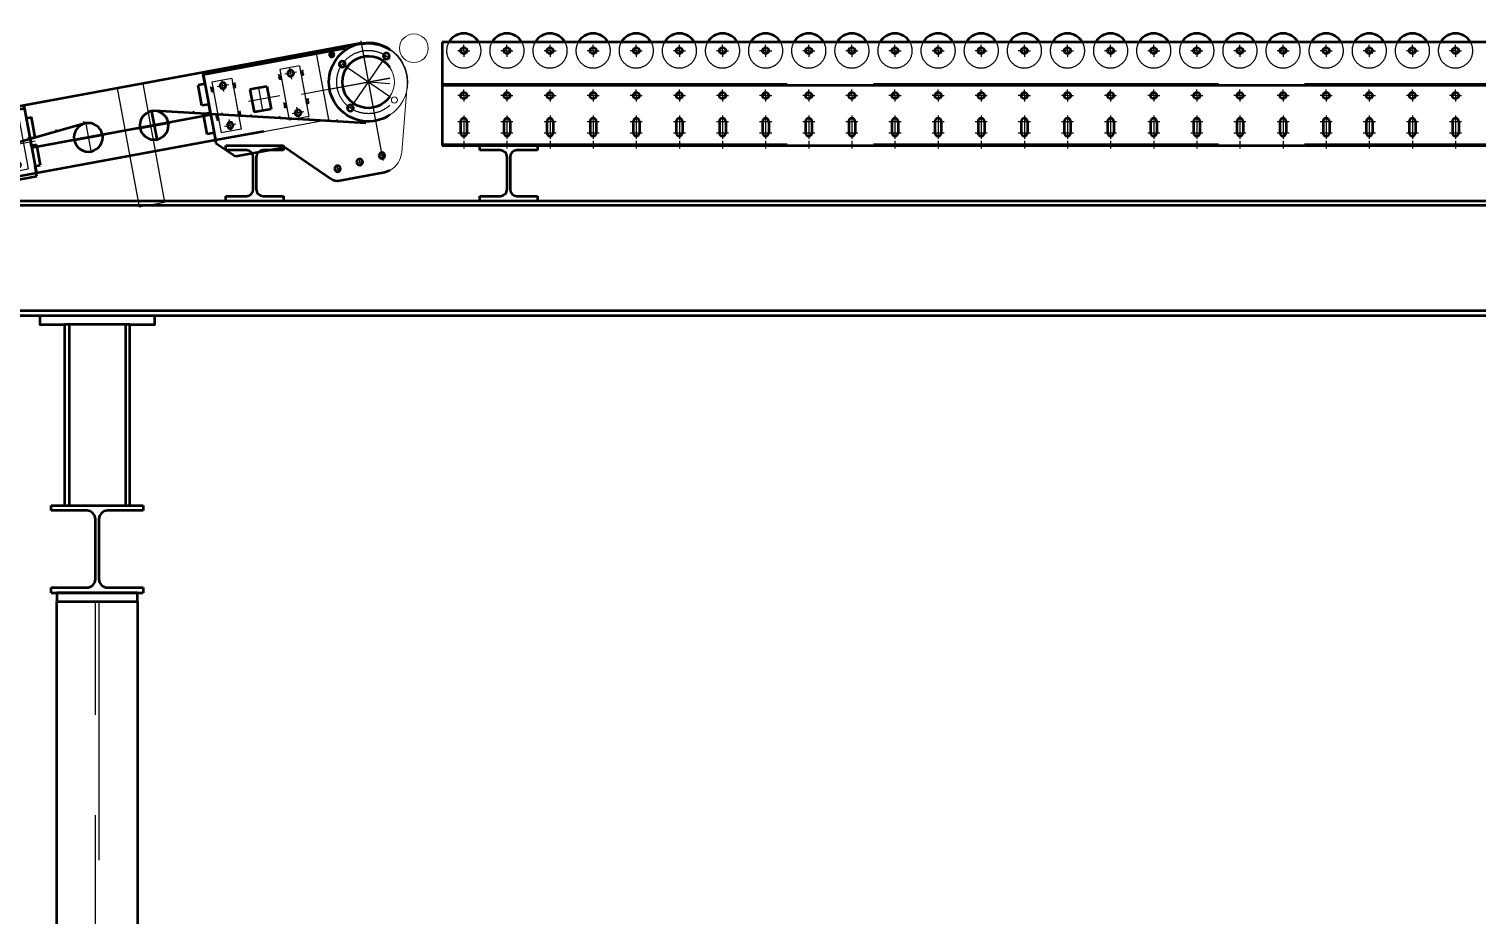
# Model space of a CAD drawing. Header units: millimetres. Extents: x 0 to 118800, y 79635 to 177025.
# Drawn here: x 44460 to 46978, y 159566 to 161107 of the extents above; entities that cross this region are included whole.
import ezdxf

# ---------------------------------------------------------------- set-up
doc = ezdxf.new("R2010")
doc.units = ezdxf.units.MM
doc.header["$LTSCALE"] = 200
for name, pattern in [('AM_DIN_F_W050', [6.25, 4.75, -1.5]), ('AM_DIN_F_W050x2', [3.125, 2.25, -0.875]), ('AM_DIN_G_W050', [13.75, 9.75, -1.5, 1, -1.5]), ('AM_DIN_G_W050x2', [6.875, 4.75, -0.875, 0.375, -0.875]), ('AM_ISO02W050x2', [3.75, 3, -0.75]), ('AM_ISO08W050x2', [9, 6, -0.75, 1.5, -0.75]), ('AUSGEZOGEN', [0]), ('PUNKT', [0.25, 0, -0.25])]:
    doc.linetypes.add(name, pattern=pattern)
doc.layers.add('1', color=7, linetype='Continuous')
for name, color, linetype, lineweight in [('AM_0', 7, 'Continuous', 50), ('AM_0N', 7, 'Continuous', 50), ('AM_2', 5, 'Continuous', 50), ('AM_3', 6, 'AM_DIN_F_W050', 25), ('AM_3N', 6, 'AM_DIN_F_W050', 25), ('AM_7', 4, 'AM_DIN_G_W050', 25), ('AM_9', 253, 'Continuous', 0), ('AM_9N', 253, 'Continuous', 0)]:
    doc.layers.add(name, color=color, linetype=linetype, lineweight=lineweight)

# ---------------------------------------------------------------- blocks, each defined once
blk = doc.blocks.new('Rolle')
at = {"layer": 'AM_0'}
blk.add_arc((0, 0), 30, 30, 150, dxfattribs=at)
at = {"layer": 'AM_3'}
for start, end in [(150, 330), (330, 30)]:
    blk.add_arc((0, 0), 30, start, end, dxfattribs=at)
blk = doc.blocks.new('*U867')
at = {"layer": 'AM_0'}
for p, q in [((257, 42), (257, 22)), ((268, 42), (268, 22))]:
    blk.add_line(p, q, dxfattribs=at)
for centre, start, end in [((262.5, 42), 0, 180), ((262.5, 22), 180, 0)]:
    blk.add_arc(centre, 5.5, start, end, dxfattribs=at)
at = {"layer": 'AM_7', "linetype": 'AM_DIN_G_W050x2'}
for p, q in [((262.5, 52.5), (262.5, 11.5)), ((252, 42), (273, 42)), ((252, 22), (273, 22))]:
    blk.add_line(p, q, dxfattribs=at)
blk = doc.blocks.new('*U868')
at = {"layer": 'AM_0'}
for p, q in [((182, 42), (182, 22)), ((193, 42), (193, 22))]:
    blk.add_line(p, q, dxfattribs=at)
for centre, start, end in [((187.5, 42), 0, 180), ((187.5, 22), 180, 0)]:
    blk.add_arc(centre, 5.5, start, end, dxfattribs=at)
at = {"layer": 'AM_7', "linetype": 'AM_DIN_G_W050x2'}
for p, q in [((187.5, 52.5), (187.5, 11.5)), ((177, 42), (198, 42)), ((177, 22), (198, 22))]:
    blk.add_line(p, q, dxfattribs=at)
blk = doc.blocks.new('*U869')
at = {"layer": 'AM_0'}
for p, q in [((107, 42), (107, 22)), ((118, 42), (118, 22))]:
    blk.add_line(p, q, dxfattribs=at)
for centre, start, end in [((112.5, 42), 0, 180), ((112.5, 22), 180, 0)]:
    blk.add_arc(centre, 5.5, start, end, dxfattribs=at)
at = {"layer": 'AM_7', "linetype": 'AM_DIN_G_W050x2'}
for p, q in [((112.5, 52.5), (112.5, 11.5)), ((102, 42), (123, 42)), ((102, 22), (123, 22))]:
    blk.add_line(p, q, dxfattribs=at)
blk = doc.blocks.new('*U870')
at = {"layer": 'AM_0'}
for p, q in [((32, 42), (32, 22)), ((43, 42), (43, 22))]:
    blk.add_line(p, q, dxfattribs=at)
for centre, start, end in [((37.5, 42), 0, 180), ((37.5, 22), 180, 0)]:
    blk.add_arc(centre, 5.5, start, end, dxfattribs=at)
at = {"layer": 'AM_7', "linetype": 'AM_DIN_G_W050x2'}
for p, q in [((37.5, 52.5), (37.5, 11.5)), ((27, 42), (48, 42)), ((27, 22), (48, 22))]:
    blk.add_line(p, q, dxfattribs=at)
blk = doc.blocks.new('*U871')
at = {"layer": 'AM_0'}
for p, q in [((557, 42), (557, 22)), ((568, 42), (568, 22))]:
    blk.add_line(p, q, dxfattribs=at)
for centre, start, end in [((562.5, 42), 0, 180), ((562.5, 22), 180, 0)]:
    blk.add_arc(centre, 5.5, start, end, dxfattribs=at)
at = {"layer": 'AM_7', "linetype": 'AM_DIN_G_W050x2'}
for p, q in [((562.5, 52.5), (562.5, 11.5)), ((552, 42), (573, 42)), ((552, 22), (573, 22))]:
    blk.add_line(p, q, dxfattribs=at)
blk = doc.blocks.new('*U872')
at = {"layer": 'AM_0'}
for p, q in [((407, 42), (407, 22)), ((418, 42), (418, 22))]:
    blk.add_line(p, q, dxfattribs=at)
for centre, start, end in [((412.5, 42), 0, 180), ((412.5, 22), 180, 0)]:
    blk.add_arc(centre, 5.5, start, end, dxfattribs=at)
at = {"layer": 'AM_7', "linetype": 'AM_DIN_G_W050x2'}
for p, q in [((412.5, 52.5), (412.5, 11.5)), ((402, 42), (423, 42)), ((402, 22), (423, 22))]:
    blk.add_line(p, q, dxfattribs=at)
blk = doc.blocks.new('*U873')
at = {"layer": 'AM_0'}
for p, q in [((482, 42), (482, 22)), ((493, 42), (493, 22))]:
    blk.add_line(p, q, dxfattribs=at)
for centre, start, end in [((487.5, 42), 0, 180), ((487.5, 22), 180, 0)]:
    blk.add_arc(centre, 5.5, start, end, dxfattribs=at)
at = {"layer": 'AM_7', "linetype": 'AM_DIN_G_W050x2'}
for p, q in [((487.5, 52.5), (487.5, 11.5)), ((477, 42), (498, 42)), ((477, 22), (498, 22))]:
    blk.add_line(p, q, dxfattribs=at)
blk = doc.blocks.new('*U874')
at = {"layer": 'AM_0'}
for p, q in [((332, 42), (332, 22)), ((343, 42), (343, 22))]:
    blk.add_line(p, q, dxfattribs=at)
for centre, start, end in [((337.5, 42), 0, 180), ((337.5, 22), 180, 0)]:
    blk.add_arc(centre, 5.5, start, end, dxfattribs=at)
at = {"layer": 'AM_7', "linetype": 'AM_DIN_G_W050x2'}
for p, q in [((337.5, 52.5), (337.5, 11.5)), ((327, 42), (348, 42)), ((327, 22), (348, 22))]:
    blk.add_line(p, q, dxfattribs=at)
blk = doc.blocks.new('*U876')
at = {"layer": 'AM_0'}
for p, q in [((857, 42), (857, 22)), ((868, 42), (868, 22))]:
    blk.add_line(p, q, dxfattribs=at)
for centre, start, end in [((862.5, 42), 0, 180), ((862.5, 22), 180, 0)]:
    blk.add_arc(centre, 5.5, start, end, dxfattribs=at)
at = {"layer": 'AM_7', "linetype": 'AM_DIN_G_W050x2'}
for p, q in [((862.5, 52.5), (862.5, 11.5)), ((852, 42), (873, 42)), ((852, 22), (873, 22))]:
    blk.add_line(p, q, dxfattribs=at)
blk = doc.blocks.new('*U877')
at = {"layer": 'AM_0'}
for p, q in [((782, 42), (782, 22)), ((793, 42), (793, 22))]:
    blk.add_line(p, q, dxfattribs=at)
for centre, start, end in [((787.5, 42), 0, 180), ((787.5, 22), 180, 0)]:
    blk.add_arc(centre, 5.5, start, end, dxfattribs=at)
at = {"layer": 'AM_7', "linetype": 'AM_DIN_G_W050x2'}
for p, q in [((787.5, 52.5), (787.5, 11.5)), ((777, 42), (798, 42)), ((777, 22), (798, 22))]:
    blk.add_line(p, q, dxfattribs=at)
blk = doc.blocks.new('*U878')
at = {"layer": 'AM_0'}
for p, q in [((632, 42), (632, 22)), ((643, 42), (643, 22))]:
    blk.add_line(p, q, dxfattribs=at)
for centre, start, end in [((637.5, 42), 0, 180), ((637.5, 22), 180, 0)]:
    blk.add_arc(centre, 5.5, start, end, dxfattribs=at)
at = {"layer": 'AM_7', "linetype": 'AM_DIN_G_W050x2'}
for p, q in [((637.5, 52.5), (637.5, 11.5)), ((627, 42), (648, 42)), ((627, 22), (648, 22))]:
    blk.add_line(p, q, dxfattribs=at)
blk = doc.blocks.new('*U879')
at = {"layer": 'AM_0'}
for p, q in [((707, 42), (707, 22)), ((718, 42), (718, 22))]:
    blk.add_line(p, q, dxfattribs=at)
for centre, start, end in [((712.5, 42), 0, 180), ((712.5, 22), 180, 0)]:
    blk.add_arc(centre, 5.5, start, end, dxfattribs=at)
at = {"layer": 'AM_7', "linetype": 'AM_DIN_G_W050x2'}
for p, q in [((712.5, 52.5), (712.5, 11.5)), ((702, 42), (723, 42)), ((702, 22), (723, 22))]:
    blk.add_line(p, q, dxfattribs=at)
blk = doc.blocks.new('*U880')
at = {"layer": 'AM_0'}
for p, q in [((1232, 42), (1232, 22)), ((1243, 42), (1243, 22))]:
    blk.add_line(p, q, dxfattribs=at)
for centre, start, end in [((1237.5, 42), 0, 180), ((1237.5, 22), 180, 0)]:
    blk.add_arc(centre, 5.5, start, end, dxfattribs=at)
at = {"layer": 'AM_7', "linetype": 'AM_DIN_G_W050x2'}
for p, q in [((1237.5, 52.5), (1237.5, 11.5)), ((1227, 42), (1248, 42)), ((1227, 22), (1248, 22))]:
    blk.add_line(p, q, dxfattribs=at)
blk = doc.blocks.new('*U881')
at = {"layer": 'AM_0'}
for p, q in [((1157, 42), (1157, 22)), ((1168, 42), (1168, 22))]:
    blk.add_line(p, q, dxfattribs=at)
for centre, start, end in [((1162.5, 42), 0, 180), ((1162.5, 22), 180, 0)]:
    blk.add_arc(centre, 5.5, start, end, dxfattribs=at)
at = {"layer": 'AM_7', "linetype": 'AM_DIN_G_W050x2'}
for p, q in [((1162.5, 52.5), (1162.5, 11.5)), ((1152, 42), (1173, 42)), ((1152, 22), (1173, 22))]:
    blk.add_line(p, q, dxfattribs=at)
blk = doc.blocks.new('*U882')
at = {"layer": 'AM_0'}
for p, q in [((1007, 42), (1007, 22)), ((1018, 42), (1018, 22))]:
    blk.add_line(p, q, dxfattribs=at)
for centre, start, end in [((1012.5, 42), 0, 180), ((1012.5, 22), 180, 0)]:
    blk.add_arc(centre, 5.5, start, end, dxfattribs=at)
at = {"layer": 'AM_7', "linetype": 'AM_DIN_G_W050x2'}
for p, q in [((1012.5, 52.5), (1012.5, 11.5)), ((1002, 42), (1023, 42)), ((1002, 22), (1023, 22))]:
    blk.add_line(p, q, dxfattribs=at)
blk = doc.blocks.new('*U883')
at = {"layer": 'AM_0'}
for p, q in [((932, 42), (932, 22)), ((943, 42), (943, 22))]:
    blk.add_line(p, q, dxfattribs=at)
for centre, start, end in [((937.5, 42), 0, 180), ((937.5, 22), 180, 0)]:
    blk.add_arc(centre, 5.5, start, end, dxfattribs=at)
at = {"layer": 'AM_7', "linetype": 'AM_DIN_G_W050x2'}
for p, q in [((937.5, 52.5), (937.5, 11.5)), ((927, 42), (948, 42)), ((927, 22), (948, 22))]:
    blk.add_line(p, q, dxfattribs=at)
blk = doc.blocks.new('*U884')
at = {"layer": 'AM_0'}
for p, q in [((1082, 42), (1082, 22)), ((1093, 42), (1093, 22))]:
    blk.add_line(p, q, dxfattribs=at)
for centre, start, end in [((1087.5, 42), 0, 180), ((1087.5, 22), 180, 0)]:
    blk.add_arc(centre, 5.5, start, end, dxfattribs=at)
at = {"layer": 'AM_7', "linetype": 'AM_DIN_G_W050x2'}
for p, q in [((1087.5, 52.5), (1087.5, 11.5)), ((1077, 42), (1098, 42)), ((1077, 22), (1098, 22))]:
    blk.add_line(p, q, dxfattribs=at)
blk = doc.blocks.new('*U885')
at = {"layer": 'AM_0'}
for p, q in [((1457, 42), (1457, 22)), ((1468, 42), (1468, 22))]:
    blk.add_line(p, q, dxfattribs=at)
for centre, start, end in [((1462.5, 42), 0, 180), ((1462.5, 22), 180, 0)]:
    blk.add_arc(centre, 5.5, start, end, dxfattribs=at)
at = {"layer": 'AM_7', "linetype": 'AM_DIN_G_W050x2'}
for p, q in [((1462.5, 52.5), (1462.5, 11.5)), ((1452, 42), (1473, 42)), ((1452, 22), (1473, 22))]:
    blk.add_line(p, q, dxfattribs=at)
blk = doc.blocks.new('*U886')
at = {"layer": 'AM_0'}
for p, q in [((1382, 42), (1382, 22)), ((1393, 42), (1393, 22))]:
    blk.add_line(p, q, dxfattribs=at)
for centre, start, end in [((1387.5, 42), 0, 180), ((1387.5, 22), 180, 0)]:
    blk.add_arc(centre, 5.5, start, end, dxfattribs=at)
at = {"layer": 'AM_7', "linetype": 'AM_DIN_G_W050x2'}
for p, q in [((1387.5, 52.5), (1387.5, 11.5)), ((1377, 42), (1398, 42)), ((1377, 22), (1398, 22))]:
    blk.add_line(p, q, dxfattribs=at)
blk = doc.blocks.new('*U887')
at = {"layer": 'AM_0'}
for p, q in [((1532, 42), (1532, 22)), ((1543, 42), (1543, 22))]:
    blk.add_line(p, q, dxfattribs=at)
for centre, start, end in [((1537.5, 42), 0, 180), ((1537.5, 22), 180, 0)]:
    blk.add_arc(centre, 5.5, start, end, dxfattribs=at)
at = {"layer": 'AM_7', "linetype": 'AM_DIN_G_W050x2'}
for p, q in [((1537.5, 52.5), (1537.5, 11.5)), ((1527, 42), (1548, 42)), ((1527, 22), (1548, 22))]:
    blk.add_line(p, q, dxfattribs=at)
blk = doc.blocks.new('*U888')
at = {"layer": 'AM_0'}
for p, q in [((1307, 42), (1307, 22)), ((1318, 42), (1318, 22))]:
    blk.add_line(p, q, dxfattribs=at)
for centre, start, end in [((1312.5, 42), 0, 180), ((1312.5, 22), 180, 0)]:
    blk.add_arc(centre, 5.5, start, end, dxfattribs=at)
at = {"layer": 'AM_7', "linetype": 'AM_DIN_G_W050x2'}
for p, q in [((1312.5, 52.5), (1312.5, 11.5)), ((1302, 42), (1323, 42)), ((1302, 22), (1323, 22))]:
    blk.add_line(p, q, dxfattribs=at)
blk = doc.blocks.new('*U890')
at = {"layer": 'AM_0'}
for p, q in [((1757, 42), (1757, 22)), ((1768, 42), (1768, 22))]:
    blk.add_line(p, q, dxfattribs=at)
for centre, start, end in [((1762.5, 42), 0, 180), ((1762.5, 22), 180, 0)]:
    blk.add_arc(centre, 5.5, start, end, dxfattribs=at)
at = {"layer": 'AM_7', "linetype": 'AM_DIN_G_W050x2'}
for p, q in [((1762.5, 52.5), (1762.5, 11.5)), ((1752, 42), (1773, 42)), ((1752, 22), (1773, 22))]:
    blk.add_line(p, q, dxfattribs=at)
blk = doc.blocks.new('*U891')
at = {"layer": 'AM_0'}
for p, q in [((1682, 42), (1682, 22)), ((1693, 42), (1693, 22))]:
    blk.add_line(p, q, dxfattribs=at)
for centre, start, end in [((1687.5, 42), 0, 180), ((1687.5, 22), 180, 0)]:
    blk.add_arc(centre, 5.5, start, end, dxfattribs=at)
at = {"layer": 'AM_7', "linetype": 'AM_DIN_G_W050x2'}
for p, q in [((1687.5, 52.5), (1687.5, 11.5)), ((1677, 42), (1698, 42)), ((1677, 22), (1698, 22))]:
    blk.add_line(p, q, dxfattribs=at)
blk = doc.blocks.new('*U892')
at = {"layer": 'AM_0'}
for p, q in [((1607, 42), (1607, 22)), ((1618, 42), (1618, 22))]:
    blk.add_line(p, q, dxfattribs=at)
for centre, start, end in [((1612.5, 42), 0, 180), ((1612.5, 22), 180, 0)]:
    blk.add_arc(centre, 5.5, start, end, dxfattribs=at)
at = {"layer": 'AM_7', "linetype": 'AM_DIN_G_W050x2'}
for p, q in [((1612.5, 52.5), (1612.5, 11.5)), ((1602, 42), (1623, 42)), ((1602, 22), (1623, 22))]:
    blk.add_line(p, q, dxfattribs=at)
blk = doc.blocks.new('Rollenförderer Seitenteil 6000')
blk.add_circle((37.5, 165), 5.5)
at = {"layer": 'AM_0'}
for p, q in [((0, 180), (0, 0)), ((63.5, 180), (0, 180)), ((6000, 180), (63.5, 180)), ((0, 105), (6000, 105)), ((0, 0), (6000, 0))]:
    blk.add_line(p, q, dxfattribs=at)
for centre in [(112.5, 165), (187.5, 165), (262.5, 165), (337.5, 165), (412.5, 165), (487.5, 165), (562.5, 165), (637.5, 165), (712.5, 165), (787.5, 165), (862.5, 165), (937.5, 165), (1012.5, 165), (1087.5, 165), (1162.5, 165), (1237.5, 165), (1312.5, 165), (1387.5, 165), (1462.5, 165), (1537.5, 165), (1612.5, 165), (1687.5, 165), (1762.5, 165), (37.5, 87), (112.5, 87), (187.5, 87), (262.5, 87), (337.5, 87), (412.5, 87), (487.5, 87), (562.5, 87), (637.5, 87), (712.5, 87), (787.5, 87), (862.5, 87), (937.5, 87), (1012.5, 87), (1087.5, 87), (1162.5, 87), (1237.5, 87), (1312.5, 87), (1387.5, 87), (1462.5, 87), (1537.5, 87), (1612.5, 87), (1687.5, 87), (1762.5, 87)]:
    blk.add_circle(centre, 5.5, dxfattribs=at)
at = {"layer": 'AM_3', "linetype": 'AM_ISO02W050x2'}
for p, q in [((0, 108), (6000, 108)), ((0, 3), (6000, 3))]:
    blk.add_line(p, q, dxfattribs=at)
at = {"layer": 'AM_7', "linetype": 'AM_ISO08W050x2'}
for p, q in [((37.5, 165), (27, 165)), ((37.5, 165), (37.5, 175.5)), ((37.5, 165), (48, 165)), ((37.5, 165), (37.5, 154.5)), ((112.5, 165), (102, 165)), ((112.5, 165), (112.5, 175.5)), ((112.5, 165), (123, 165)), ((112.5, 165), (112.5, 154.5)), ((187.5, 165), (177, 165)), ((187.5, 165), (187.5, 175.5)), ((187.5, 165), (198, 165)), ((187.5, 165), (187.5, 154.5)), ((262.5, 165), (252, 165)), ((262.5, 165), (262.5, 175.5)), ((262.5, 165), (273, 165)), ((262.5, 165), (262.5, 154.5)), ((337.5, 165), (327, 165)), ((337.5, 165), (337.5, 175.5)), ((337.5, 165), (348, 165)), ((337.5, 165), (337.5, 154.5)), ((412.5, 165), (402, 165)), ((412.5, 165), (412.5, 175.5)), ((412.5, 165), (423, 165)), ((412.5, 165), (412.5, 154.5)), ((487.5, 165), (477, 165)), ((487.5, 165), (487.5, 175.5)), ((487.5, 165), (498, 165)), ((487.5, 165), (487.5, 154.5)), ((562.5, 165), (552, 165)), ((562.5, 165), (562.5, 175.5)), ((562.5, 165), (573, 165)), ((562.5, 165), (562.5, 154.5)), ((637.5, 165), (627, 165)), ((637.5, 165), (637.5, 175.5)), ((637.5, 165), (648, 165)), ((637.5, 165), (637.5, 154.5)), ((712.5, 165), (702, 165)), ((712.5, 165), (712.5, 175.5)), ((712.5, 165), (723, 165)), ((712.5, 165), (712.5, 154.5)), ((787.5, 165), (777, 165)), ((787.5, 165), (787.5, 175.5)), ((787.5, 165), (798, 165)), ((787.5, 165), (787.5, 154.5)), ((862.5, 165), (852, 165)), ((862.5, 165), (862.5, 175.5)), ((862.5, 165), (873, 165)), ((862.5, 165), (862.5, 154.5)), ((937.5, 165), (927, 165)), ((937.5, 165), (937.5, 175.5)), ((937.5, 165), (948, 165)), ((937.5, 165), (937.5, 154.5)), ((1012.5, 165), (1002, 165)), ((1012.5, 165), (1012.5, 175.5)), ((1012.5, 165), (1023, 165)), ((1012.5, 165), (1012.5, 154.5)), ((1087.5, 165), (1077, 165)), ((1087.5, 165), (1087.5, 175.5)), ((1087.5, 165), (1098, 165)), ((1087.5, 165), (1087.5, 154.5)), ((1162.5, 165), (1152, 165)), ((1162.5, 165), (1162.5, 175.5)), ((1162.5, 165), (1173, 165)), ((1162.5, 165), (1162.5, 154.5)), ((1237.5, 165), (1227, 165)), ((1237.5, 165), (1237.5, 175.5)), ((1237.5, 165), (1248, 165)), ((1237.5, 165), (1237.5, 154.5)), ((1312.5, 165), (1302, 165)), ((1312.5, 165), (1312.5, 175.5)), ((1312.5, 165), (1312.5, 154.5)), ((1312.5, 165), (1323, 165)), ((1387.5, 165), (1377, 165)), ((1387.5, 165), (1387.5, 175.5)), ((1387.5, 165), (1398, 165)), ((1387.5, 165), (1387.5, 154.5)), ((1462.5, 165), (1452, 165)), ((1462.5, 165), (1462.5, 175.5)), ((1462.5, 165), (1473, 165)), ((1462.5, 165), (1462.5, 154.5)), ((1537.5, 165), (1527, 165)), ((1537.5, 165), (1537.5, 175.5)), ((1537.5, 165), (1537.5, 154.5)), ((1537.5, 165), (1548, 165)), ((1612.5, 165), (1602, 165)), ((1612.5, 165), (1612.5, 175.5)), ((1612.5, 165), (1623, 165)), ((1612.5, 165), (1612.5, 154.5)), ((1687.5, 165), (1677, 165)), ((1687.5, 165), (1687.5, 175.5)), ((1687.5, 165), (1698, 165)), ((1687.5, 165), (1687.5, 154.5)), ((1762.5, 165), (1752, 165)), ((1762.5, 165), (1762.5, 175.5)), ((1762.5, 165), (1773, 165)), ((1762.5, 165), (1762.5, 154.5)), ((37.5, 87), (27, 87)), ((37.5, 87), (37.5, 97.5)), ((37.5, 87), (48, 87)), ((37.5, 87), (37.5, 76.5)), ((112.5, 87), (102, 87)), ((112.5, 87), (112.5, 97.5)), ((112.5, 87), (123, 87)), ((112.5, 87), (112.5, 76.5)), ((187.5, 87), (177, 87)), ((187.5, 87), (187.5, 97.5)), ((187.5, 87), (198, 87)), ((187.5, 87), (187.5, 76.5)), ((262.5, 87), (252, 87)), ((262.5, 87), (262.5, 97.5)), ((262.5, 87), (273, 87)), ((262.5, 87), (262.5, 76.5)), ((337.5, 87), (327, 87)), ((337.5, 87), (337.5, 97.5)), ((337.5, 87), (348, 87)), ((337.5, 87), (337.5, 76.5)), ((412.5, 87), (402, 87)), ((412.5, 87), (412.5, 97.5)), ((412.5, 87), (423, 87)), ((412.5, 87), (412.5, 76.5)), ((487.5, 87), (477, 87)), ((487.5, 87), (487.5, 97.5)), ((487.5, 87), (487.5, 76.5)), ((487.5, 87), (498, 87)), ((562.5, 87), (552, 87)), ((562.5, 87), (562.5, 97.5)), ((562.5, 87), (573, 87)), ((562.5, 87), (562.5, 76.5)), ((637.5, 87), (627, 87)), ((637.5, 87), (637.5, 97.5)), ((637.5, 87), (648, 87)), ((637.5, 87), (637.5, 76.5)), ((712.5, 87), (702, 87)), ((712.5, 87), (712.5, 97.5)), ((712.5, 87), (723, 87)), ((712.5, 87), (712.5, 76.5)), ((787.5, 87), (777, 87)), ((787.5, 87), (787.5, 97.5)), ((787.5, 87), (798, 87)), ((787.5, 87), (787.5, 76.5)), ((862.5, 87), (852, 87)), ((862.5, 87), (862.5, 97.5)), ((862.5, 87), (873, 87)), ((862.5, 87), (862.5, 76.5)), ((937.5, 87), (927, 87)), ((937.5, 87), (937.5, 97.5)), ((937.5, 87), (937.5, 76.5)), ((937.5, 87), (948, 87)), ((1012.5, 87), (1002, 87)), ((1012.5, 87), (1012.5, 97.5)), ((1012.5, 87), (1023, 87)), ((1012.5, 87), (1012.5, 76.5)), ((1087.5, 87), (1077, 87)), ((1087.5, 87), (1087.5, 97.5)), ((1087.5, 87), (1098, 87)), ((1087.5, 87), (1087.5, 76.5)), ((1162.5, 87), (1152, 87)), ((1162.5, 87), (1162.5, 97.5)), ((1162.5, 87), (1173, 87)), ((1162.5, 87), (1162.5, 76.5)), ((1237.5, 87), (1227, 87)), ((1237.5, 87), (1237.5, 97.5)), ((1237.5, 87), (1248, 87)), ((1237.5, 87), (1237.5, 76.5)), ((1312.5, 87), (1302, 87)), ((1312.5, 87), (1312.5, 97.5)), ((1312.5, 87), (1312.5, 76.5)), ((1312.5, 87), (1323, 87)), ((1387.5, 87), (1377, 87)), ((1387.5, 87), (1387.5, 97.5)), ((1387.5, 87), (1398, 87)), ((1387.5, 87), (1387.5, 76.5)), ((1462.5, 87), (1452, 87)), ((1462.5, 87), (1462.5, 97.5)), ((1462.5, 87), (1462.5, 76.5)), ((1462.5, 87), (1473, 87)), ((1537.5, 87), (1527, 87)), ((1537.5, 87), (1537.5, 97.5)), ((1537.5, 87), (1537.5, 76.5)), ((1537.5, 87), (1548, 87)), ((1612.5, 87), (1602, 87)), ((1612.5, 87), (1612.5, 97.5)), ((1612.5, 87), (1623, 87)), ((1612.5, 87), (1612.5, 76.5)), ((1687.5, 87), (1677, 87)), ((1687.5, 87), (1687.5, 97.5)), ((1687.5, 87), (1698, 87)), ((1687.5, 87), (1687.5, 76.5)), ((1762.5, 87), (1752, 87)), ((1762.5, 87), (1762.5, 97.5)), ((1762.5, 87), (1773, 87)), ((1762.5, 87), (1762.5, 76.5)), ((37.5, 8), (37.5, -5)), ((112.5, 8), (112.5, -5)), ((187.5, 8), (187.5, -5)), ((262.5, 8), (262.5, -5)), ((337.5, 8), (337.5, -5)), ((412.5, 8), (412.5, -5)), ((487.5, 8), (487.5, -5)), ((562.5, 8), (562.5, -5)), ((637.5, 8), (637.5, -5)), ((712.5, 8), (712.5, -5)), ((787.5, 8), (787.5, -5)), ((862.5, 8), (862.5, -5)), ((937.5, 8), (937.5, -5)), ((1012.5, 8), (1012.5, -5)), ((1087.5, 8), (1087.5, -5)), ((1162.5, 8), (1162.5, -5)), ((1237.5, 8), (1237.5, -5)), ((1312.5, 8), (1312.5, -5)), ((1387.5, 8), (1387.5, -5)), ((1462.5, 8), (1462.5, -5)), ((1537.5, 8), (1537.5, -5)), ((1612.5, 8), (1612.5, -5)), ((1687.5, 8), (1687.5, -5)), ((1762.5, 8), (1762.5, -5))]:
    blk.add_line(p, q, dxfattribs=at)
at = {"layer": 'AM_0'}
for name, p in [('Rolle', (37.5, 165)), ('Rolle', (112.5, 165)), ('Rolle', (187.5, 165)), ('Rolle', (262.5, 165)), ('Rolle', (337.5, 165)), ('Rolle', (412.5, 165)), ('Rolle', (487.5, 165)), ('Rolle', (562.5, 165)), ('Rolle', (637.5, 165)), ('Rolle', (712.5, 165)), ('Rolle', (787.5, 165)), ('Rolle', (862.5, 165)), ('Rolle', (937.5, 165)), ('Rolle', (1012.5, 165)), ('Rolle', (1087.5, 165)), ('Rolle', (1162.5, 165)), ('Rolle', (1237.5, 165)), ('Rolle', (1312.5, 165)), ('Rolle', (1387.5, 165)), ('Rolle', (1462.5, 165)), ('Rolle', (1537.5, 165)), ('Rolle', (1612.5, 165)), ('Rolle', (1687.5, 165)), ('Rolle', (1762.5, 165)), ('*U870', (0, 0)), ('*U869', (0, 0)), ('*U868', (0, 0)), ('*U867', (0, 0)), ('*U874', (0, 0)), ('*U872', (0, 0)), ('*U873', (0, 0)), ('*U871', (0, 0)), ('*U878', (0, 0)), ('*U879', (0, 0)), ('*U877', (0, 0)), ('*U876', (0, 0)), ('*U883', (0, 0)), ('*U882', (0, 0)), ('*U884', (0, 0)), ('*U881', (0, 0)), ('*U880', (0, 0)), ('*U888', (0, 0)), ('*U886', (0, 0)), ('*U885', (0, 0)), ('*U887', (0, 0)), ('*U892', (0, 0)), ('*U891', (0, 0)), ('*U890', (0, 0))]:
    blk.add_blockref(name, p, dxfattribs=at)
blk = doc.blocks.new('*U312')
at = {"layer": 'AM_0N'}
for p, q in [((45243.9, 160904.4), (45343.9, 160904.4)), ((45243.9, 160896.4), (45243.9, 160904.4)), ((45343.9, 160904.4), (45343.9, 160896.4)), ((45279.4, 160896.4), (45243.9, 160896.4)), ((45291.4, 160828.4), (45291.4, 160884.4)), ((45296.4, 160884.4), (45296.4, 160828.4)), ((45343.9, 160896.4), (45308.4, 160896.4)), ((45243.9, 160816.4), (45279.4, 160816.4)), ((45243.9, 160808.4), (45243.9, 160816.4)), ((45243.9, 160808.4), (45343.9, 160808.4)), ((45308.4, 160816.4), (45343.9, 160816.4)), ((45343.9, 160816.4), (45343.9, 160808.4))]:
    blk.add_line(p, q, dxfattribs=at)
for centre, start, end in [((45279.4, 160884.4), 0, 90), ((45308.4, 160884.4), 90, 180), ((45279.4, 160828.4), 270, 0), ((45308.4, 160828.4), 180, 270)]:
    blk.add_arc(centre, 12, start, end, dxfattribs=at)
blk = doc.blocks.new('*U772')
at = {"layer": 'AM_0N'}
for p, q in [((0, -1087.50005), (0, 984.49995)), ((0, 984.49995), (140, 984.49995)), ((140, 984.49995), (140, -1087.50005)), ((140, -1087.50005), (0, -1087.50005))]:
    blk.add_line(p, q, dxfattribs=at)
at = {"layer": 'AM_3N', "linetype": 'AM_DIN_F_W050x2'}
for p, q in [((67.25, -1087.50005), (67.25, 984.49995)), ((72.75, 984.49995), (72.75, -1087.50005))]:
    blk.add_line(p, q, dxfattribs=at)
blk = doc.blocks.new('*U773')
at = {"layer": 'AM_0N'}
for p, q in [((-10, 1151.49995), (13, 1151.49995)), ((-10, 1142.49995), (-10, 1151.49995)), ((52, 1142.49995), (-10, 1142.49995)), ((150, 1142.49995), (88, 1142.49995)), ((127, 1151.49995), (150, 1151.49995)), ((150, 1151.49995), (150, 1142.49995)), ((67, 1023.49995), (67, 1127.49995)), ((73, 1127.49995), (73, 1023.49995)), ((-10, 1008.49995), (52, 1008.49995)), ((-10, 999.49995), (-10, 1008.49995)), ((88, 1008.49995), (150, 1008.49995)), ((150, 1008.49995), (150, 999.49995)), ((-10, 999.49995), (150, 999.49995))]:
    blk.add_line(p, q, dxfattribs=at)
for centre, start, end in [((52, 1127.49995), 0, 90), ((88, 1127.49995), 90, 180), ((52, 1023.49995), 270, 0), ((88, 1023.49995), 180, 270)]:
    blk.add_arc(centre, 15, start, end, dxfattribs=at)
at = {"layer": 'AM_9N'}
blk.add_line((13, 1151.49995), (127, 1151.49995), dxfattribs=at)
blk = doc.blocks.new('*U774')
at = {"layer": 'AM_0N'}
for p, q in [((127, 1466.49995), (13, 1466.49995)), ((13, 1466.49995), (13, 1151.49995)), ((21, 1466.49995), (21, 1151.49995)), ((119, 1466.49995), (119, 1151.49995)), ((127, 1151.49995), (127, 1466.49995)), ((13, 1151.49995), (127, 1151.49995))]:
    blk.add_line(p, q, dxfattribs=at)
blk = doc.blocks.new('trag seit hv')
at = {"layer": 'AM_0'}
for points in [[(127, 1466.49995), (170, 1466.49995), (170, 1481.49995), (-30, 1481.49995), (-30, 1466.49995), (13, 1466.49995)], [(140, 984.49995), (140, 999.49995), (0, 999.49995), (0, 984.49995)], [(0, -1087.50005), (-30, -1087.50005), (-30, -1102.50005), (170, -1102.50005), (170, -1087.50005), (140, -1087.50005)]]:
    blk.add_lwpolyline(points, dxfattribs=at)
at = {"layer": 'AM_9'}
for points in [[(13, 1466.49995), (127, 1466.49995)], [(0, 984.49995), (140, 984.49995)], [(140, -1087.50005), (0, -1087.50005)]]:
    blk.add_lwpolyline(points, dxfattribs=at)
at = {"layer": 'AM_0N'}
for name in ['*U774', '*U773', '*U772']:
    blk.add_blockref(name, (0, 0), dxfattribs=at)
blk = doc.blocks.new('AFlaschBD120TUGFBT2')
at = {"layer": '1', "color": 4, "linetype": 'AUSGEZOGEN'}
for centre in [(398.8, 543.1), (476.6, 543.1), (476.6, 465.4)]:
    blk.add_arc(centre, 6, 85.7773, 56.5255, dxfattribs=at)
at = {"layer": 'AM_0'}
for p, q in [((437.7, 571.8), (466.7, 571.8)), ((466.7, 571.8), (466.7, 568.8)), ((466.7, 568.8), (717.7, 568.8)), ((717.7, 552.5), (717.7, 568.8)), ((717.7, 552.5), (729.7, 552.5)), ((729.7, 516.3), (729.7, 552.5)), ((612.7, 528.8), (612.7, 488.8)), ((612.7, 528.8), (642.7, 528.8)), ((642.7, 528.8), (642.7, 488.8)), ((717.7, 516.3), (729.7, 516.3)), ((717.7, 501.3), (717.7, 516.3)), ((612.7, 488.8), (642.7, 488.8)), ((717.7, 501.3), (729.7, 501.3)), ((729.7, 466), (729.7, 501.3)), ((717.7, 466), (729.7, 466)), ((717.7, 466), (717.7, 447.8)), ((717.7, 447.8), (687.7, 418.8)), ((532.7, 350.4), (601, 418.8)), ((601, 418.8), (687.7, 418.8)), ((441.4, 344.3), (517.8, 344.3))]:
    blk.add_line(p, q, dxfattribs=at)
for centre, radius in [((491.7, 562.8), 4), ((398.8, 543.1), 5.25), ((476.6, 543.1), 5.25), ((567.7, 543.8), 5.25), ((687.7, 543.8), 5.25), ((567.7, 473.8), 5.25), ((687.7, 473.8), 5.25), ((476.6, 465.4), 5.25), ((437.7, 374.3), 5.25), ((477.7, 370), 5.35), ((517.7, 365.7), 5.25)]:
    blk.add_circle(centre, radius, dxfattribs=at)
for centre, radius, start, end in [((437.7, 504.3), 67.5, 90, 134.2024), ((437.7, 504.3), 45.2, 224.4117, 156.4496), ((441.4, 384.3), 40, 251.3859, 270), ((517.8, 365.3), 21, 270, 315)]:
    blk.add_arc(centre, radius, start, end, dxfattribs=at)
at = {"layer": 'AM_3', "linetype": 'AM_ISO02W050x2'}
for p, q in [((550.2, 553.6), (550.2, 464)), ((550.2, 553.6), (585.2, 553.6)), ((585.2, 553.6), (585.2, 464)), ((670.2, 553.6), (705.2, 553.6)), ((670.2, 553.6), (670.2, 464)), ((705.2, 553.6), (705.2, 464)), ((550.2, 464), (585.2, 464)), ((670.2, 464), (705.2, 464))]:
    blk.add_line(p, q, dxfattribs=at)
for centre in [(548.2, 545.7), (548.2, 543.2), (548.2, 540.7), (548.2, 538.2), (587.1, 545.7), (587.1, 543.2), (587.1, 540.7), (587.1, 538.2), (668.2, 545.7), (668.2, 543.2), (668.2, 540.7), (668.2, 538.2), (707.1, 545.7), (707.1, 543.2), (707.1, 540.7), (707.1, 538.2), (548.2, 495.7), (548.2, 493.2), (548.2, 490.7), (548.2, 488.2), (587.1, 495.7), (587.1, 493.2), (587.1, 490.7), (587.1, 488.2), (668.2, 495.7), (668.2, 493.2), (668.2, 490.7), (668.2, 488.2), (707.1, 495.7), (707.1, 493.2), (707.1, 490.7), (707.1, 488.2)]:
    blk.add_arc(centre, 2, 180, 0, dxfattribs=at)
at = {"layer": 'AM_7', "linetype": 'AM_ISO08W050x2'}
for p, q in [((437.7, 577.3), (437.7, 365.7)), ((496.1, 562.8), (487.3, 562.8)), ((491.7, 567.2), (491.7, 558.4)), ((476.6, 465.4), (398.8, 543.1)), ((405.5, 472), (476.6, 543.1)), ((557.4, 543.8), (577.9, 543.8)), ((567.7, 533.5), (567.7, 554)), ((677.4, 543.8), (697.9, 543.8)), ((687.7, 533.5), (687.7, 554)), ((717.7, 465.5), (717.7, 552)), ((399.5, 504.3), (555.9, 504.3)), ((401.3, 494.5), (437.7, 504.3)), ((593.6, 508.8), (648.9, 508.8)), ((627.7, 528.8), (627.7, 488.8)), ((567.7, 463.5), (567.7, 484)), ((687.7, 463.5), (687.7, 484)), ((557.4, 473.8), (577.9, 473.8)), ((677.4, 473.8), (697.9, 473.8)), ((437.7, 380), (437.7, 368.5)), ((443.5, 374.3), (431.9, 374.3)), ((483.6, 370), (471.8, 370)), ((477.7, 375.9), (477.7, 364.1)), ((523.5, 365.7), (511.9, 365.7)), ((517.7, 371.5), (517.7, 359.9))]:
    blk.add_line(p, q, dxfattribs=at)
blk.add_arc((437.7, 504.3), 55, 237.413, 143.4484, dxfattribs=at)
at = {"layer": 'AM_9'}
blk.add_line((372.5, 486.8), (402.7, 373.9), dxfattribs=at)
blk.add_circle((398.8, 465.4), 5.25, dxfattribs=at)
for centre, radius, start, end in [((437.7, 504.3), 67.5, 134.2024, 195), ((437.7, 504.3), 45.3, 156.4496, 224.4117), ((441.4, 384.3), 40, 195, 251.3859)]:
    blk.add_arc(centre, radius, start, end, dxfattribs=at)
blk = doc.blocks.new('Umlenkerflansch')
at = {"layer": 'AM_0'}
for p, q in [((-259, 65), (-239, 65)), ((-239, 60), (-239, 65)), ((-239, 60), (-9, 60)), ((-9, 60), (-9, 42.5)), ((-247.8, 35.2), (-270.2, 35.2)), ((-9, 42.5), (0, 42.5)), ((0, 6.5), (0, 42.5)), ((-290.2, 0), (-278.3, -12)), ((-247.8, 14.8), (-270.2, 14.8)), ((-114, 20), (-84, 20)), ((-114, -20), (-114, 20)), ((-84, 20), (-84, -20)), ((0, 6.5), (-9, 6.5)), ((-9, 6.5), (-9, 0)), ((-9, -6.5), (-9, 0)), ((-278.3, -12), (-237.5, -52.7)), ((-84, -20), (-114, -20)), ((0, -6.5), (-9, -6.5)), ((0, -6.5), (0, -42.5)), ((-9, -42.5), (0, -42.5)), ((-9, -60), (-9, -42.5)), ((-219.9, -60), (-9, -60))]:
    blk.add_line(p, q, dxfattribs=at)
for centre, radius in [((-259, 52.5), 4.25), ((-222, 54), 4), ((-159, 35), 5.25), ((-39, 35), 5.25), ((-259, -2.5), 4.25), ((-159, -35), 5.25), ((-39, -35), 5.25)]:
    blk.add_circle(centre, radius, dxfattribs=at)
for centre, radius, start, end in [((-259, 25), 40, 90, 218.6822), ((-259, 25), 15.1, 137.936, 222.064), ((-259, 25), 15.1, 317.936, 42.064), ((-219.9, -35), 25, 225, 270)]:
    blk.add_arc(centre, radius, start, end, dxfattribs=at)
at = {"layer": 'AM_3', "linetype": 'AM_ISO02W050x2'}
for p, q in [((-176.5, 44.8), (-176.5, -44.8)), ((-176.5, 44.8), (-141.5, 44.8)), ((-141.5, 44.8), (-141.5, -44.8)), ((-56.5, 44.8), (-56.5, -44.8)), ((-56.5, 44.8), (-21.5, 44.8)), ((-21.5, 44.8), (-21.5, -44.8)), ((-9, 42.5), (-9, -42.5)), ((-176.5, -44.8), (-141.5, -44.8)), ((-56.5, -44.8), (-21.5, -44.8))]:
    blk.add_line(p, q, dxfattribs=at)
for centre in [(-178.5, 36.9), (-178.5, 34.4), (-178.5, 31.9), (-178.5, 29.4), (-139.5, 36.9), (-139.5, 34.4), (-139.5, 31.9), (-139.5, 29.4), (-58.5, 36.9), (-58.5, 34.4), (-58.5, 31.9), (-58.5, 29.4), (-178.5, -13.1), (-178.5, -15.6), (-178.5, -18.1), (-178.5, -20.6), (-139.5, -13.1), (-139.5, -15.6), (-139.5, -18.1), (-139.5, -20.6), (-58.5, -13.1), (-58.5, -15.6), (-58.5, -18.1), (-58.5, -20.6)]:
    blk.add_arc(centre, 2, 180, 0, dxfattribs=at)
at = {"layer": 'AM_7', "linetype": 'AM_ISO08W050x2'}
for p, q in [((-264.4, 52.5), (-253.6, 52.5)), ((-259, 2.5), (-259, 57.9)), ((-226.4, 54), (-217.6, 54)), ((-222, 49.6), (-222, 58.4)), ((-164.6, 35), (-153.4, 35)), ((-159, 29.4), (-159, 40.6)), ((-44.6, 35), (-33.4, 35)), ((-39, 29.4), (-39, 40.6)), ((-314.4, 25), (-202.1, 25)), ((-259, -7.9), (-259, 2.9)), ((-1.1, 0), (-190, 0)), ((-264.4, -2.5), (-253.6, -2.5)), ((-164.6, -35), (-153.4, -35)), ((-159, -40.6), (-159, -29.4)), ((-44.6, -35), (-33.4, -35)), ((-39, -40.6), (-39, -29.4))]:
    blk.add_line(p, q, dxfattribs=at)
for centre, start, end in [((-259, 52.5), 75.2761, 11.0199), ((-259, -2.5), 72.4597, 11.8805)]:
    blk.add_arc(centre, 5, start, end, dxfattribs=at)
blk = doc.blocks.new('guf 1000')
at = {"layer": '1', "color": 4, "linetype": 'PUNKT'}
for p, q in [((-870.2, -135), (-513.1, -47.8)), ((-387.3, -47.1), (-43.8, -79.8))]:
    blk.add_line(p, q, dxfattribs=at)
at = {"layer": 'AM_0'}
for p, q in [((-606.5, 0), (-290, 0)), ((-290, 0), (-40, 0)), ((-886.5, 0), (-606.5, 0)), ((-606.5, 0), (-606.5, -120)), ((-290, 0), (-290, -120)), ((-90, 0), (-90, -120)), ((-506.5, -47.5), (-506.5, -102.5)), ((-606.5, -75), (-290, -75)), ((-479, -75), (-534, -75)), ((-362.5, -75), (-417.5, -75)), ((-691.9, -120), (-606.5, -120)), ((-606.5, -120), (-290, -120)), ((-290, -120), (-90, -120))]:
    blk.add_line(p, q, dxfattribs=at)
for centre, radius in [((-40, -40), 40), ((-506.5, -75), 25), ((-390, -75), 25)]:
    blk.add_circle(centre, radius, dxfattribs=at)
blk.add_arc((-886.5, -68.5), 68.5, 247.2164, 133.6449, dxfattribs=at)
at = {"layer": 'AM_2'}
for p, q in [((-387.6, -50.1), (-44.1, -82.8)), ((-869.5, -138), (-512.4, -50.7))]:
    blk.add_line(p, q, dxfattribs=at)
at = {"layer": 'AM_3', "linetype": 'AM_ISO02W050x2'}
for p in [(-806.5, 0), (-691.9, -120)]:
    blk.add_line(p, (-806.5, -120), dxfattribs=at)
at = {"layer": 'AM_7', "linetype": 'AM_ISO08W050x2'}
for p, q in [((-500, 0), (-500, -210)), ((-40, 0), (-40, -80)), ((-886.5, 0), (-886.5, -137)), ((-455, 0), (-455, -210)), ((-390, -47.5), (-390, -102.5)), ((0, -40), (-80, -40)), ((-818, -68.5), (-924.7, -68.5)), ((-455, -210), (-500, -210))]:
    blk.add_line(p, q, dxfattribs=at)
at = {"layer": 'AM_9'}
blk.add_circle((-975, -25), 25, dxfattribs=at)
blk.add_arc((-886.5, -68.5), 68.5, 133.6449, 247.2164, dxfattribs=at)
at = {"layer": 'AM_0'}
blk.add_blockref('AFlaschBD120TUGFBT2', (-1324.2, -572.8), dxfattribs=at)
at = {"layer": 'AM_0', "xscale": -1}
blk.add_blockref('Umlenkerflansch', (-299, -65), dxfattribs=at)
blk = doc.blocks.new('*U348')
at = {"layer": 'AM_0N'}
for p, q in [((44802.3, 160904.4), (44902.3, 160904.4)), ((44802.3, 160896.4), (44802.3, 160904.4)), ((44902.3, 160904.4), (44902.3, 160896.4)), ((44837.8, 160896.4), (44802.3, 160896.4)), ((44849.8, 160828.4), (44849.8, 160884.4)), ((44854.8, 160884.4), (44854.8, 160828.4)), ((44902.3, 160896.4), (44866.8, 160896.4)), ((44802.3, 160816.4), (44837.8, 160816.4)), ((44802.3, 160808.4), (44802.3, 160816.4)), ((44802.3, 160808.4), (44902.3, 160808.4)), ((44866.8, 160816.4), (44902.3, 160816.4)), ((44902.3, 160816.4), (44902.3, 160808.4))]:
    blk.add_line(p, q, dxfattribs=at)
for centre, start, end in [((44837.8, 160884.4), 0, 90), ((44866.8, 160884.4), 90, 180), ((44837.8, 160828.4), 270, 0), ((44866.8, 160828.4), 180, 270)]:
    blk.add_arc(centre, 12, start, end, dxfattribs=at)

msp = doc.modelspace()

# ---------------------------------------------------------------- linework, layer by layer
at = {"layer": 'AM_0N'}
for p, q in [((44428.3, 160808.4), (65725.6, 160808.4)), ((65725.6, 160799.9), (44428.3, 160799.9)), ((65725.6, 160616.9), (44428.3, 160616.9)), ((65725.6, 160608.4), (44428.3, 160608.4))]:
    msp.add_line(p, q, dxfattribs=at)

# ---------------------------------------------------------------- block references
at = {"layer": 'AM_0', "xscale": -1, "rotation": 10.43066820304596}
msp.add_blockref('guf 1000', (44165.7, 160921.8), dxfattribs=at)
at = {"layer": 'AM_0'}
for name, p in [('Rollenförderer Seitenteil 6000', (45178.5, 160904.4)), ('trag seit hv', (44508.3, 159126.9))]:
    msp.add_blockref(name, p, dxfattribs=at)
at = {"layer": 'AM_0N'}
for name in ['*U348', '*U312']:
    msp.add_blockref(name, (0, 0), dxfattribs=at)

doc.saveas('drawing.dxf')
